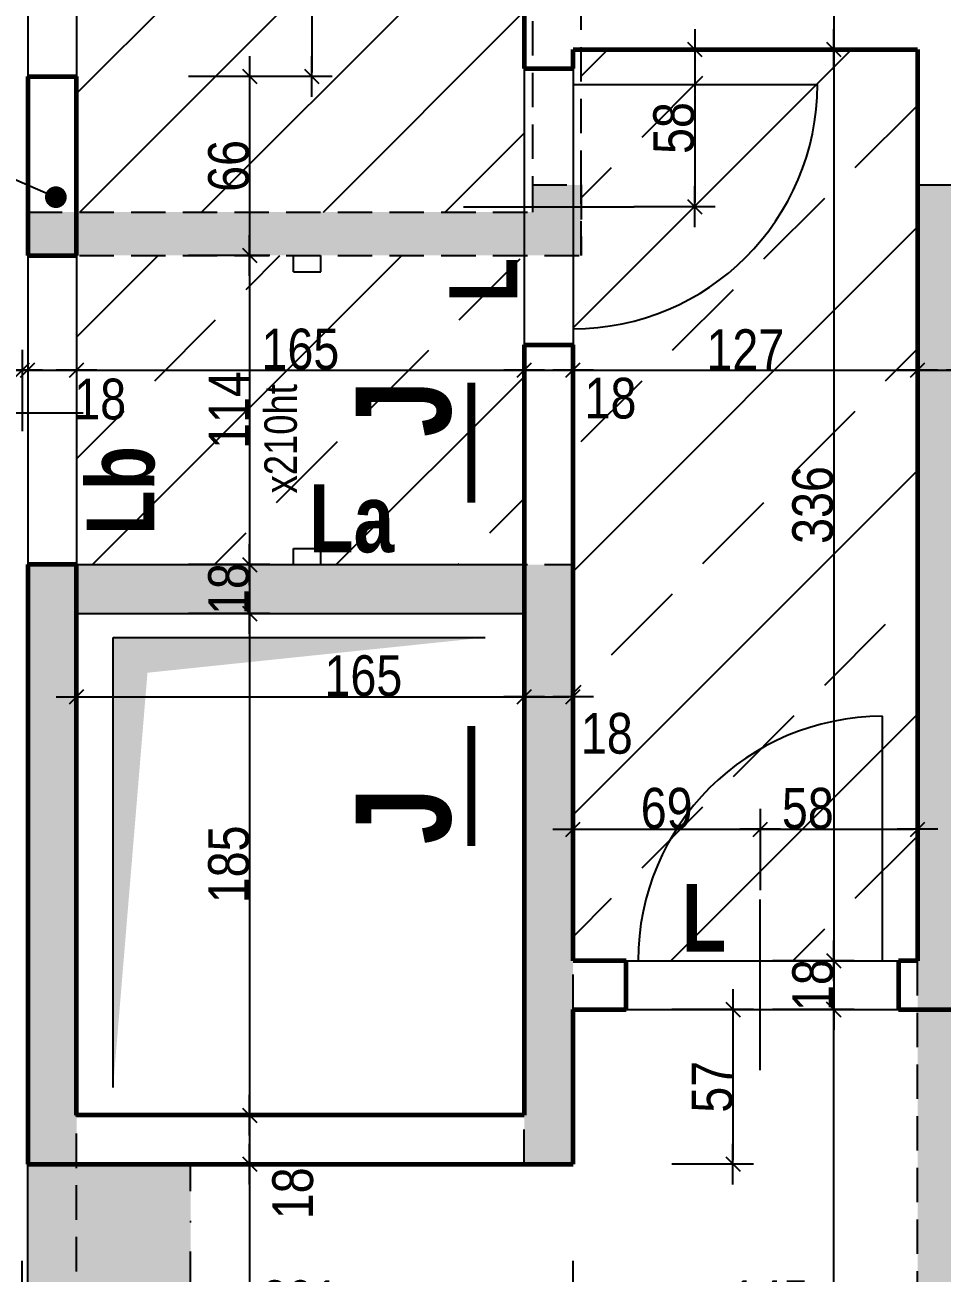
# Model space of a CAD drawing. Header units: centimetres. Extents: x 38820 to 82487, y -36363 to -12804.
# Drawn here: x 49691.6 to 50029.6, y -23823.5 to -23363.4 of the extents above; entities that cross this region are included whole.
import ezdxf
from ezdxf.enums import TextEntityAlignment as Align

# ---------------------------------------------------------------- set-up
doc = ezdxf.new("R2010")
doc.units = ezdxf.units.CM
doc.header["$LTSCALE"] = 0.5
doc.linetypes.add('CACHEX2', pattern=[19.05, 12.7, -6.35])
doc.linetypes.add('TIRETPT2', pattern=[12.7, 6.35, -3.175, 0, -3.175])
doc.layers.get('DEFPOINTS').update_dxf_attribs({"linetype": 'CONTINUOUS'})
for name, color, linetype in [('01_cote_gen', 4, 'CONTINUOUS'), ('01_linteaux', 2, 'CONTINUOUS'), ('01_murs_sup', 2, 'CACHEX2'), ('01_poch_BN', 9, 'CONTINUOUS'), ('01_texte', 230, 'CONTINUOUS'), ('AA_COTES', 2, 'CONTINUOUS')]:
    doc.layers.add(name, color=color, linetype=linetype)
doc.layers.add('01_murs_coup', color=5, linetype='CONTINUOUS', lineweight=60)
doc.styles.add('impact', font='impact.ttf')
doc.styles.add('MATTE_TXT', font='arial.ttf')
doc.styles.add('STYLE2', font='ARIALN.TTF')
doc.dimstyles.new('JB50', dxfattribs={"dimscale": 0.1, "dimtxt": 150, "dimasz": 15, "dimexe": 0.1, "dimexo": 0.1, "dimgap": 0.09, "dimtad": 1, "dimdec": 1, "dimdsep": 46, "dimtxsty": 'STYLE2', "dimblk1": 'BOND_G', "dimblk2": 'BOND_D', "dimsah": 1, "dimcen": 1.5, "dimdle": 0.01, "dimse1": 1, "dimse2": 1, "dimclrd": 4, "dimclre": 2, "dimclrt": 6, "dimazin": 2, "dimtfac": 2.333333, "dimtdec": 1, "dimtix": 1, "dimtmove": 2, "dimatfit": 3, "dimldrblk": 'BOND_G', "dimfxl": 1, "dimtolj": 1, "dimtzin": 0, "dimarcsym": 0})
pattern_1 = [(135, (-19116.01, 5490.093), (-11.22532015, 9e-16), [7.9375, -7.9375])]

# ---------------------------------------------------------------- blocks, each defined once
blk = doc.blocks.new('BOND_G')
at = {"layer": 'AA_COTES', "color": 0}
for p, q in [((0, -5), (0, 15)), ((5, 0), (-5, 0)), ((1.77, 1.77), (-1.77, -1.77))]:
    blk.add_line(p, q, dxfattribs=at)
blk = doc.blocks.new('BOND_D')
at = {"layer": 'AA_COTES', "color": 0}
for p, q in [((0, 5), (0, -15)), ((5, 0), (-5, 0)), ((-1.77, -1.77), (1.77, 1.77))]:
    blk.add_line(p, q, dxfattribs=at)
blk = doc.blocks.new('*D664')
at = {"layer": '01_cote_gen', "color": 4, "lineweight": -2, "transparency": 16777216}
blk.add_line((49774.41, -23449.86), (49774.41, -23560.87), dxfattribs=at)
at = {"layer": 'DEFPOINTS', "color": 0}
for p in [(49751.91, -23448.36), (49751.91, -23562.37), (49774.41, -23562.37)]:
    blk.add_point(p, dxfattribs=at)
at = {"layer": '01_cote_gen', "color": 4, "lineweight": -2, "transparency": 16777216, "xscale": 1.5, "yscale": 1.5, "zscale": 1.5}
for name, p, rotation in [('BOND_G', (49774.41, -23448.36), 90), ('BOND_D', (49774.41, -23562.37), 270)]:
    blk.add_blockref(name, p, dxfattribs=dict(at, rotation=rotation))
at = {"layer": '01_cote_gen', "color": 6, "transparency": 16777216, "insert": (49766.87, -23505.37), "char_height": 15, "attachment_point": 5, "rotation": 90, "style": 'STYLE2'}
blk.add_mtext('\\A1;114', dxfattribs=at)
blk = doc.blocks.new('*D665')
at = {"layer": '01_cote_gen', "color": 4, "lineweight": -2, "transparency": 16777216}
blk.add_line((49774.41, -23563.87), (49774.41, -23578.87), dxfattribs=at)
at = {"layer": 'DEFPOINTS', "color": 0}
for p in [(49751.91, -23562.37), (49751.91, -23580.37), (49774.41, -23580.37)]:
    blk.add_point(p, dxfattribs=at)
at = {"layer": '01_cote_gen', "color": 4, "lineweight": -2, "transparency": 16777216, "xscale": 1.5, "yscale": 1.5, "zscale": 1.5}
for name, p, rotation in [('BOND_G', (49774.41, -23562.37), 90), ('BOND_D', (49774.41, -23580.37), 270)]:
    blk.add_blockref(name, p, dxfattribs=dict(at, rotation=rotation))
at = {"layer": '01_cote_gen', "color": 6, "transparency": 16777216, "insert": (49766.74, -23571.37), "char_height": 15, "attachment_point": 5, "rotation": 90, "style": 'STYLE2'}
blk.add_mtext('\\A1;18', dxfattribs=at)
blk = doc.blocks.new('*D666')
at = {"layer": '01_cote_gen', "color": 4, "lineweight": -2, "transparency": 16777216}
blk.add_line((49774.41, -23581.87), (49774.41, -23763.87), dxfattribs=at)
at = {"layer": 'DEFPOINTS', "color": 0}
for p in [(49751.91, -23580.37), (49766.22, -23765.37), (49774.41, -23765.37)]:
    blk.add_point(p, dxfattribs=at)
at = {"layer": '01_cote_gen', "color": 4, "lineweight": -2, "transparency": 16777216, "xscale": 1.5, "yscale": 1.5, "zscale": 1.5}
for name, p, rotation in [('BOND_G', (49774.41, -23580.37), 90), ('BOND_D', (49774.41, -23765.37), 270)]:
    blk.add_blockref(name, p, dxfattribs=dict(at, rotation=rotation))
at = {"layer": '01_cote_gen', "color": 6, "transparency": 16777216, "insert": (49766.74, -23672.87), "char_height": 15, "attachment_point": 5, "rotation": 90, "style": 'STYLE2'}
blk.add_mtext('\\A1;185', dxfattribs=at)
blk = doc.blocks.new('*D667')
at = {"layer": '01_cote_gen', "color": 4, "lineweight": -2, "transparency": 16777216}
blk.add_line((49774.41, -23766.87), (49774.41, -23781.87), dxfattribs=at)
at = {"layer": 'DEFPOINTS', "color": 0}
for p in [(49751.91, -23765.37), (49751.91, -23783.37), (49774.41, -23783.37)]:
    blk.add_point(p, dxfattribs=at)
at = {"layer": '01_cote_gen', "color": 4, "lineweight": -2, "transparency": 16777216, "xscale": 1.5, "yscale": 1.5, "zscale": 1.5}
for name, p, rotation in [('BOND_G', (49774.41, -23765.37), 90), ('BOND_D', (49774.41, -23783.37), 270)]:
    blk.add_blockref(name, p, dxfattribs=dict(at, rotation=rotation))
at = {"layer": '01_cote_gen', "color": 6, "transparency": 16777216, "insert": (49790.38, -23794.15), "char_height": 15, "attachment_point": 5, "rotation": 90, "style": 'STYLE2'}
blk.add_mtext('\\A1;18', dxfattribs=at)
blk = doc.blocks.new('*D668')
at = {"layer": '01_cote_gen', "color": 4, "lineweight": -2, "transparency": 16777216}
blk.add_line((49964.13, -23659.93), (50019.12, -23659.93), dxfattribs=at)
at = {"layer": 'DEFPOINTS', "color": 0}
for p in [(50020.62, -23659.93), (50020.62, -23673.72), (49962.63, -23682.43)]:
    blk.add_point(p, dxfattribs=at)
at = {"layer": '01_cote_gen', "color": 4, "lineweight": -2, "transparency": 16777216, "xscale": 1.5, "yscale": 1.5, "zscale": 1.5, "rotation": 180}
blk.add_blockref('BOND_G', (49962.63, -23659.93), dxfattribs=at)
at = {"layer": '01_cote_gen', "color": 4, "lineweight": -2, "transparency": 16777216, "xscale": 1.5, "yscale": 1.5, "zscale": 1.5}
blk.add_blockref('BOND_D', (50020.62, -23659.93), dxfattribs=at)
at = {"layer": '01_cote_gen', "color": 6, "transparency": 16777216, "insert": (49980.16, -23652.27), "char_height": 15, "attachment_point": 5, "style": 'STYLE2'}
blk.add_mtext('\\A1;58', dxfattribs=at)
blk = doc.blocks.new('*D669')
at = {"layer": '01_cote_gen', "color": 4, "lineweight": -2, "transparency": 16777216}
blk.add_line((49938.47, -23373.89), (49938.47, -23428.88), dxfattribs=at)
at = {"layer": 'DEFPOINTS', "color": 0}
for p in [(49919.04, -23372.39), (49916.11, -23430.38), (49938.47, -23430.38)]:
    blk.add_point(p, dxfattribs=at)
at = {"layer": '01_cote_gen', "color": 4, "lineweight": -2, "transparency": 16777216, "xscale": 1.5, "yscale": 1.5, "zscale": 1.5}
for name, p, rotation in [('BOND_G', (49938.47, -23372.39), 90), ('BOND_D', (49938.47, -23430.38), 270)]:
    blk.add_blockref(name, p, dxfattribs=dict(at, rotation=rotation))
at = {"layer": '01_cote_gen', "color": 6, "transparency": 16777216, "insert": (49930.81, -23401.39), "char_height": 15, "attachment_point": 5, "rotation": 90, "style": 'STYLE2'}
blk.add_mtext('\\A1;58', dxfattribs=at)
blk = doc.blocks.new('*D670')
at = {"layer": '01_cote_gen', "color": 4, "lineweight": -2, "transparency": 16777216}
blk.add_line((49989.7, -23355.89), (49989.7, -23370.89), dxfattribs=at)
at = {"layer": 'DEFPOINTS', "color": 0}
for p in [(50006.75, -23354.39), (49989.7, -23372.39), (50006.75, -23372.39)]:
    blk.add_point(p, dxfattribs=at)
at = {"layer": '01_cote_gen', "color": 4, "lineweight": -2, "transparency": 16777216, "xscale": 1.5, "yscale": 1.5, "zscale": 1.5}
for name, p, rotation in [('BOND_G', (49989.7, -23354.39), 90), ('BOND_D', (49989.7, -23372.39), 270)]:
    blk.add_blockref(name, p, dxfattribs=dict(at, rotation=rotation))
at = {"layer": '01_cote_gen', "color": 6, "transparency": 16777216, "insert": (50000.47, -23342.06), "char_height": 15, "attachment_point": 5, "rotation": 90, "style": 'STYLE2'}
blk.add_mtext('\\A1;18', dxfattribs=at)
blk = doc.blocks.new('*D671')
at = {"layer": '01_cote_gen', "color": 4, "lineweight": -2, "transparency": 16777216}
blk.add_line((49989.7, -23373.89), (49989.7, -23706.88), dxfattribs=at)
at = {"layer": 'DEFPOINTS', "color": 0}
for p in [(49967.2, -23372.39), (49967.2, -23708.38), (49989.7, -23708.38)]:
    blk.add_point(p, dxfattribs=at)
at = {"layer": '01_cote_gen', "color": 4, "lineweight": -2, "transparency": 16777216, "xscale": 1.5, "yscale": 1.5, "zscale": 1.5}
for name, p, rotation in [('BOND_G', (49989.7, -23372.39), 90), ('BOND_D', (49989.7, -23708.38), 270)]:
    blk.add_blockref(name, p, dxfattribs=dict(at, rotation=rotation))
at = {"layer": '01_cote_gen', "color": 6, "transparency": 16777216, "insert": (49982.04, -23540.38), "char_height": 15, "attachment_point": 5, "rotation": 90, "style": 'STYLE2'}
blk.add_mtext('\\A1;336', dxfattribs=at)
blk = doc.blocks.new('*D672')
at = {"layer": '01_cote_gen', "color": 4, "lineweight": -2, "transparency": 16777216}
blk.add_line((49989.7, -23709.88), (49989.7, -23724.88), dxfattribs=at)
at = {"layer": 'DEFPOINTS', "color": 0}
for p in [(49967.2, -23708.38), (49967.2, -23726.38), (49989.7, -23726.38)]:
    blk.add_point(p, dxfattribs=at)
at = {"layer": '01_cote_gen', "color": 4, "lineweight": -2, "transparency": 16777216, "xscale": 1.5, "yscale": 1.5, "zscale": 1.5}
for name, p, rotation in [('BOND_G', (49989.7, -23708.38), 90), ('BOND_D', (49989.7, -23726.38), 270)]:
    blk.add_blockref(name, p, dxfattribs=dict(at, rotation=rotation))
at = {"layer": '01_cote_gen', "color": 6, "transparency": 16777216, "insert": (49982.04, -23717.38), "char_height": 15, "attachment_point": 5, "rotation": 90, "style": 'STYLE2'}
blk.add_mtext('\\A1;18', dxfattribs=at)
blk = doc.blocks.new('*D680')
at = {"layer": '01_cote_gen', "color": 4, "lineweight": -2, "ltscale": 2, "transparency": 16777216}
blk.add_line((49674.13, -23490.64), (49689.13, -23490.64), dxfattribs=at)
at = {"layer": 'DEFPOINTS', "color": 0, "ltscale": 2}
for p in [(49672.63, -23483.14), (49690.63, -23483.14), (49690.63, -23490.64)]:
    blk.add_point(p, dxfattribs=at)
at = {"layer": '01_cote_gen', "color": 4, "lineweight": -2, "ltscale": 2, "transparency": 16777216, "xscale": 1.5, "yscale": 1.5, "zscale": 1.5, "rotation": 180}
blk.add_blockref('BOND_G', (49672.63, -23490.64), dxfattribs=at)
at = {"layer": '01_cote_gen', "color": 4, "lineweight": -2, "ltscale": 2, "transparency": 16777216, "xscale": 1.5, "yscale": 1.5, "zscale": 1.5}
blk.add_blockref('BOND_D', (49690.63, -23490.64), dxfattribs=at)
at = {"layer": '01_cote_gen', "color": 6, "ltscale": 2, "transparency": 16777216, "insert": (49657.71, -23499.22), "char_height": 15, "attachment_point": 5, "style": 'STYLE2'}
blk.add_mtext('\\A1;18', dxfattribs=at)
blk = doc.blocks.new('*D681')
at = {"layer": '01_cote_gen', "color": 4, "lineweight": -2, "ltscale": 2, "transparency": 16777216}
blk.add_line((49694.13, -23490.64), (49709.13, -23490.64), dxfattribs=at)
at = {"layer": 'DEFPOINTS', "color": 0, "ltscale": 2}
for p in [(49692.63, -23475.76), (49710.63, -23475.76), (49710.63, -23490.64)]:
    blk.add_point(p, dxfattribs=at)
at = {"layer": '01_cote_gen', "color": 4, "lineweight": -2, "ltscale": 2, "transparency": 16777216, "xscale": 1.5, "yscale": 1.5, "zscale": 1.5, "rotation": 180}
blk.add_blockref('BOND_G', (49692.63, -23490.64), dxfattribs=at)
at = {"layer": '01_cote_gen', "color": 4, "lineweight": -2, "ltscale": 2, "transparency": 16777216, "xscale": 1.5, "yscale": 1.5, "zscale": 1.5}
blk.add_blockref('BOND_D', (49710.63, -23490.64), dxfattribs=at)
at = {"layer": '01_cote_gen', "color": 6, "ltscale": 2, "transparency": 16777216, "insert": (49719.33, -23501.4), "char_height": 15, "attachment_point": 5, "style": 'STYLE2'}
blk.add_mtext('\\A1;18', dxfattribs=at)
blk = doc.blocks.new('*D682')
at = {"layer": '01_cote_gen', "color": 4, "lineweight": -2, "ltscale": 2, "transparency": 16777216}
blk.add_line((49712.13, -23490.64), (49874.13, -23490.64), dxfattribs=at)
at = {"layer": 'DEFPOINTS', "color": 0, "ltscale": 2}
for p in [(49710.63, -23471.46), (49875.63, -23471.46), (49875.63, -23490.64)]:
    blk.add_point(p, dxfattribs=at)
at = {"layer": '01_cote_gen', "color": 4, "lineweight": -2, "ltscale": 2, "transparency": 16777216, "xscale": 1.5, "yscale": 1.5, "zscale": 1.5, "rotation": 180}
blk.add_blockref('BOND_G', (49710.63, -23490.64), dxfattribs=at)
at = {"layer": '01_cote_gen', "color": 4, "lineweight": -2, "ltscale": 2, "transparency": 16777216, "xscale": 1.5, "yscale": 1.5, "zscale": 1.5}
blk.add_blockref('BOND_D', (49875.63, -23490.64), dxfattribs=at)
at = {"layer": '01_cote_gen', "color": 6, "ltscale": 2, "transparency": 16777216, "insert": (49793.13, -23482.97), "char_height": 15, "attachment_point": 5, "style": 'STYLE2'}
blk.add_mtext('\\A1;165', dxfattribs=at)
blk = doc.blocks.new('*D683')
at = {"layer": '01_cote_gen', "color": 4, "lineweight": -2, "ltscale": 2, "transparency": 16777216}
blk.add_line((49877.13, -23490.64), (49892.13, -23490.64), dxfattribs=at)
at = {"layer": 'DEFPOINTS', "color": 0, "ltscale": 2}
for p in [(49893.63, -23490.64), (49875.63, -23504.44), (49893.63, -23504.44)]:
    blk.add_point(p, dxfattribs=at)
at = {"layer": '01_cote_gen', "color": 4, "lineweight": -2, "ltscale": 2, "transparency": 16777216, "xscale": 1.5, "yscale": 1.5, "zscale": 1.5, "rotation": 180}
blk.add_blockref('BOND_G', (49875.63, -23490.64), dxfattribs=at)
at = {"layer": '01_cote_gen', "color": 4, "lineweight": -2, "ltscale": 2, "transparency": 16777216, "xscale": 1.5, "yscale": 1.5, "zscale": 1.5}
blk.add_blockref('BOND_D', (49893.63, -23490.64), dxfattribs=at)
at = {"layer": '01_cote_gen', "color": 6, "ltscale": 2, "transparency": 16777216, "insert": (49907.42, -23501.08), "char_height": 15, "attachment_point": 5, "style": 'STYLE2'}
blk.add_mtext('\\A1;18', dxfattribs=at)
blk = doc.blocks.new('*D684')
at = {"layer": '01_cote_gen', "color": 4, "lineweight": -2, "ltscale": 2, "transparency": 16777216}
blk.add_line((49895.13, -23490.64), (50019.12, -23490.64), dxfattribs=at)
at = {"layer": 'DEFPOINTS', "color": 0, "ltscale": 2}
for p in [(50020.62, -23490.64), (49893.63, -23505.88), (50020.62, -23505.88)]:
    blk.add_point(p, dxfattribs=at)
at = {"layer": '01_cote_gen', "color": 4, "lineweight": -2, "ltscale": 2, "transparency": 16777216, "xscale": 1.5, "yscale": 1.5, "zscale": 1.5, "rotation": 180}
blk.add_blockref('BOND_G', (49893.63, -23490.64), dxfattribs=at)
at = {"layer": '01_cote_gen', "color": 4, "lineweight": -2, "ltscale": 2, "transparency": 16777216, "xscale": 1.5, "yscale": 1.5, "zscale": 1.5}
blk.add_blockref('BOND_D', (50020.62, -23490.64), dxfattribs=at)
at = {"layer": '01_cote_gen', "color": 6, "ltscale": 2, "transparency": 16777216, "insert": (49957.13, -23483.1), "char_height": 15, "attachment_point": 5, "style": 'STYLE2'}
blk.add_mtext('\\A1;127', dxfattribs=at)
blk = doc.blocks.new('*D685')
at = {"layer": '01_cote_gen', "color": 4, "lineweight": -2, "ltscale": 2, "transparency": 16777216}
blk.add_line((50022.12, -23490.64), (50037.1, -23490.64), dxfattribs=at)
at = {"layer": 'DEFPOINTS', "color": 0, "ltscale": 2}
for p in [(50038.6, -23490.64), (50020.62, -23503.49), (50038.6, -23503.49)]:
    blk.add_point(p, dxfattribs=at)
at = {"layer": '01_cote_gen', "color": 4, "lineweight": -2, "ltscale": 2, "transparency": 16777216, "xscale": 1.5, "yscale": 1.5, "zscale": 1.5, "rotation": 180}
blk.add_blockref('BOND_G', (50020.62, -23490.64), dxfattribs=at)
at = {"layer": '01_cote_gen', "color": 4, "lineweight": -2, "ltscale": 2, "transparency": 16777216, "xscale": 1.5, "yscale": 1.5, "zscale": 1.5}
blk.add_blockref('BOND_D', (50038.6, -23490.64), dxfattribs=at)
at = {"layer": '01_cote_gen', "color": 6, "ltscale": 2, "transparency": 16777216, "insert": (50049.7, -23502.09), "char_height": 15, "attachment_point": 5, "style": 'STYLE2'}
blk.add_mtext('\\A1;18', dxfattribs=at)
blk = doc.blocks.new('*D720')
at = {"layer": '01_cote_gen', "color": 4, "lineweight": -2, "transparency": 16777216}
blk.add_line((49712.13, -23611.07), (49874.13, -23611.07), dxfattribs=at)
at = {"layer": 'DEFPOINTS', "color": 0}
for p in [(49875.63, -23611.07), (49710.63, -23624.82), (49875.63, -23624.82)]:
    blk.add_point(p, dxfattribs=at)
at = {"layer": '01_cote_gen', "color": 4, "lineweight": -2, "transparency": 16777216, "xscale": 1.5, "yscale": 1.5, "zscale": 1.5, "rotation": 180}
blk.add_blockref('BOND_G', (49710.63, -23611.07), dxfattribs=at)
at = {"layer": '01_cote_gen', "color": 4, "lineweight": -2, "transparency": 16777216, "xscale": 1.5, "yscale": 1.5, "zscale": 1.5}
blk.add_blockref('BOND_D', (49875.63, -23611.07), dxfattribs=at)
at = {"layer": '01_cote_gen', "color": 6, "transparency": 16777216, "insert": (49816.35, -23603.4), "char_height": 15, "attachment_point": 5, "style": 'STYLE2'}
blk.add_mtext('\\A1;165', dxfattribs=at)
blk = doc.blocks.new('*D721')
at = {"layer": '01_cote_gen', "color": 4, "lineweight": -2, "transparency": 16777216}
blk.add_line((49877.13, -23611.07), (49892.13, -23611.07), dxfattribs=at)
at = {"layer": 'DEFPOINTS', "color": 0}
for p in [(49893.63, -23611.07), (49875.63, -23633.57), (49893.63, -23633.57)]:
    blk.add_point(p, dxfattribs=at)
at = {"layer": '01_cote_gen', "color": 4, "lineweight": -2, "transparency": 16777216, "xscale": 1.5, "yscale": 1.5, "zscale": 1.5, "rotation": 180}
blk.add_blockref('BOND_G', (49875.63, -23611.07), dxfattribs=at)
at = {"layer": '01_cote_gen', "color": 4, "lineweight": -2, "transparency": 16777216, "xscale": 1.5, "yscale": 1.5, "zscale": 1.5}
blk.add_blockref('BOND_D', (49893.63, -23611.07), dxfattribs=at)
at = {"layer": '01_cote_gen', "color": 6, "transparency": 16777216, "insert": (49906.07, -23624.65), "char_height": 15, "attachment_point": 5, "style": 'STYLE2'}
blk.add_mtext('\\A1;18', dxfattribs=at)
blk = doc.blocks.new('*D724')
at = {"layer": '01_cote_gen', "color": 4, "lineweight": -2, "transparency": 16777216}
blk.add_line((49689.13, -23841.51), (49356.13, -23841.51), dxfattribs=at)
at = {"layer": 'DEFPOINTS', "color": 0}
for p in [(49354.63, -23783.37), (49690.63, -23783.37), (49354.63, -23841.51)]:
    blk.add_point(p, dxfattribs=at)
at = {"layer": '01_cote_gen', "color": 4, "lineweight": -2, "transparency": 16777216, "xscale": 1.5, "yscale": 1.5, "zscale": 1.5, "rotation": 180}
blk.add_blockref('BOND_D', (49354.63, -23841.51), dxfattribs=at)
at = {"layer": '01_cote_gen', "color": 4, "lineweight": -2, "transparency": 16777216, "xscale": 1.5, "yscale": 1.5, "zscale": 1.5}
blk.add_blockref('BOND_G', (49690.63, -23841.51), dxfattribs=at)
at = {"layer": '01_cote_gen', "color": 6, "transparency": 16777216, "insert": (49522.63, -23833.84), "char_height": 15, "attachment_point": 5, "style": 'STYLE2'}
blk.add_mtext('\\A1;336', dxfattribs=at)
blk = doc.blocks.new('*D725')
at = {"layer": '01_cote_gen', "color": 4, "lineweight": -2, "transparency": 16777216}
blk.add_line((49892.13, -23841.51), (49694.15, -23841.51), dxfattribs=at)
at = {"layer": 'DEFPOINTS', "color": 0}
for p in [(49692.65, -23783.37), (49893.63, -23783.37), (49692.65, -23841.51)]:
    blk.add_point(p, dxfattribs=at)
at = {"layer": '01_cote_gen', "color": 4, "lineweight": -2, "transparency": 16777216, "xscale": 1.5, "yscale": 1.5, "zscale": 1.5, "rotation": 180}
blk.add_blockref('BOND_D', (49692.65, -23841.51), dxfattribs=at)
at = {"layer": '01_cote_gen', "color": 4, "lineweight": -2, "transparency": 16777216, "xscale": 1.5, "yscale": 1.5, "zscale": 1.5}
blk.add_blockref('BOND_G', (49893.63, -23841.51), dxfattribs=at)
at = {"layer": '01_cote_gen', "color": 6, "transparency": 16777216, "insert": (49793.14, -23833.84), "char_height": 15, "attachment_point": 5, "style": 'STYLE2'}
blk.add_mtext('\\A1;201', dxfattribs=at)
blk = doc.blocks.new('*D726')
at = {"layer": '01_cote_gen', "color": 4, "lineweight": -2, "transparency": 16777216}
blk.add_line((50037.13, -23841.51), (49895.13, -23841.51), dxfattribs=at)
at = {"layer": 'DEFPOINTS', "color": 0}
for p in [(50038.63, -23726.4), (49893.63, -23783.37), (49893.63, -23841.51)]:
    blk.add_point(p, dxfattribs=at)
at = {"layer": '01_cote_gen', "color": 4, "lineweight": -2, "transparency": 16777216, "xscale": 1.5, "yscale": 1.5, "zscale": 1.5, "rotation": 180}
blk.add_blockref('BOND_D', (49893.63, -23841.51), dxfattribs=at)
at = {"layer": '01_cote_gen', "color": 4, "lineweight": -2, "transparency": 16777216, "xscale": 1.5, "yscale": 1.5, "zscale": 1.5}
blk.add_blockref('BOND_G', (50038.63, -23841.51), dxfattribs=at)
at = {"layer": '01_cote_gen', "color": 6, "transparency": 16777216, "insert": (49966.13, -23833.84), "char_height": 15, "attachment_point": 5, "style": 'STYLE2'}
blk.add_mtext('\\A1;145', dxfattribs=at)
blk = doc.blocks.new('*D839')
at = {"layer": '01_cote_gen', "color": 4, "lineweight": -2, "transparency": 16777216}
blk.add_line((49774.41, -23784.87), (49774.41, -24281.87), dxfattribs=at)
at = {"layer": 'DEFPOINTS', "color": 0}
for p in [(49751.91, -23783.37), (49710.64, -24283.37), (49774.41, -24283.37)]:
    blk.add_point(p, dxfattribs=at)
at = {"layer": '01_cote_gen', "color": 4, "lineweight": -2, "transparency": 16777216, "xscale": 1.5, "yscale": 1.5, "zscale": 1.5}
for name, p, rotation in [('BOND_G', (49774.41, -23783.37), 90), ('BOND_D', (49774.41, -24283.37), 270)]:
    blk.add_blockref(name, p, dxfattribs=dict(at, rotation=rotation))
at = {"layer": '01_cote_gen', "color": 6, "transparency": 16777216, "insert": (49766.74, -24033.37), "char_height": 15, "attachment_point": 5, "rotation": 90, "style": 'STYLE2'}
blk.add_mtext('\\A1;500', dxfattribs=at)
blk = doc.blocks.new('*D847')
at = {"layer": '01_cote_gen', "color": 4, "lineweight": -2, "transparency": 16777216}
blk.add_line((49989.7, -24281.87), (49989.7, -23727.88), dxfattribs=at)
at = {"layer": 'DEFPOINTS', "color": 0}
for p in [(49989.7, -23726.38), (49997.2, -23726.38), (50050.63, -24283.37)]:
    blk.add_point(p, dxfattribs=at)
at = {"layer": '01_cote_gen', "color": 4, "lineweight": -2, "transparency": 16777216, "xscale": 1.5, "yscale": 1.5, "zscale": 1.5}
for name, p, rotation in [('BOND_D', (49989.7, -23726.38), 90), ('BOND_G', (49989.7, -24283.37), 270)]:
    blk.add_blockref(name, p, dxfattribs=dict(at, rotation=rotation))
at = {"layer": '01_cote_gen', "color": 6, "transparency": 16777216, "insert": (49982.07, -24004.87), "char_height": 15, "attachment_point": 5, "rotation": 90, "style": 'STYLE2'}
blk.add_mtext('\\A1;557', dxfattribs=at)
blk = doc.blocks.new('*D848')
at = {"layer": '01_cote_gen', "color": 4, "lineweight": -2, "transparency": 16777216}
blk.add_line((49952.58, -23727.88), (49952.58, -23781.87), dxfattribs=at)
at = {"layer": 'DEFPOINTS', "color": 0}
for p in [(49926.52, -23726.38), (49893.63, -23783.37), (49952.58, -23783.37)]:
    blk.add_point(p, dxfattribs=at)
at = {"layer": '01_cote_gen', "color": 4, "lineweight": -2, "transparency": 16777216, "xscale": 1.5, "yscale": 1.5, "zscale": 1.5}
for name, p, rotation in [('BOND_G', (49952.58, -23726.38), 90), ('BOND_D', (49952.58, -23783.37), 270)]:
    blk.add_blockref(name, p, dxfattribs=dict(at, rotation=rotation))
at = {"layer": '01_cote_gen', "color": 6, "transparency": 16777216, "insert": (49944.94, -23754.87), "char_height": 15, "attachment_point": 5, "rotation": 90, "style": 'STYLE2'}
blk.add_mtext('\\A1;57', dxfattribs=at)
blk = doc.blocks.new('*D921')
at = {"layer": '01_cote_gen', "color": 4, "lineweight": -2, "transparency": 16777216}
blk.add_line((49895.13, -23659.93), (49961.13, -23659.93), dxfattribs=at)
at = {"layer": 'DEFPOINTS', "color": 0}
for p in [(49962.63, -23659.93), (49893.63, -23665.51), (49962.63, -23667.43)]:
    blk.add_point(p, dxfattribs=at)
at = {"layer": '01_cote_gen', "color": 4, "lineweight": -2, "transparency": 16777216, "xscale": 1.5, "yscale": 1.5, "zscale": 1.5, "rotation": 180}
blk.add_blockref('BOND_G', (49893.63, -23659.93), dxfattribs=at)
at = {"layer": '01_cote_gen', "color": 4, "lineweight": -2, "transparency": 16777216, "xscale": 1.5, "yscale": 1.5, "zscale": 1.5}
blk.add_blockref('BOND_D', (49962.63, -23659.93), dxfattribs=at)
at = {"layer": '01_cote_gen', "color": 6, "transparency": 16777216, "insert": (49928.13, -23652.27), "char_height": 15, "attachment_point": 5, "style": 'STYLE2'}
blk.add_mtext('\\A1;69', dxfattribs=at)
blk = doc.blocks.new('*D1300')
at = {"layer": '01_cote_gen', "color": 4, "lineweight": -2, "transparency": 16777216}
blk.add_line((49797.32, -23281.86), (49797.32, -23380.86), dxfattribs=at)
at = {"layer": 'DEFPOINTS', "color": 0}
for p in [(49701.63, -23280.36), (49701.63, -23382.36), (49797.32, -23382.36)]:
    blk.add_point(p, dxfattribs=at)
at = {"layer": '01_cote_gen', "color": 4, "lineweight": -2, "transparency": 16777216, "xscale": 1.5, "yscale": 1.5, "zscale": 1.5}
for name, p, rotation in [('BOND_G', (49797.32, -23280.36), 90), ('BOND_D', (49797.32, -23382.36), 270)]:
    blk.add_blockref(name, p, dxfattribs=dict(at, rotation=rotation))
at = {"layer": '01_cote_gen', "color": 6, "transparency": 16777216, "insert": (49789.65, -23331.36), "char_height": 15, "attachment_point": 5, "rotation": 90, "style": 'STYLE2'}
blk.add_mtext('\\A1;102', dxfattribs=at)
blk = doc.blocks.new('*D1301')
at = {"layer": '01_cote_gen', "color": 4, "lineweight": -2, "transparency": 16777216}
blk.add_line((49774.41, -23383.86), (49774.41, -23446.86), dxfattribs=at)
at = {"layer": 'DEFPOINTS', "color": 0}
for p in [(49710.63, -23382.36), (49710.63, -23448.36), (49774.41, -23448.36)]:
    blk.add_point(p, dxfattribs=at)
at = {"layer": '01_cote_gen', "color": 4, "lineweight": -2, "transparency": 16777216, "xscale": 1.5, "yscale": 1.5, "zscale": 1.5}
for name, p, rotation in [('BOND_G', (49774.41, -23382.36), 90), ('BOND_D', (49774.41, -23448.36), 270)]:
    blk.add_blockref(name, p, dxfattribs=dict(at, rotation=rotation))
at = {"layer": '01_cote_gen', "color": 6, "transparency": 16777216, "insert": (49766.74, -23415.36), "char_height": 15, "attachment_point": 5, "rotation": 90, "style": 'STYLE2'}
blk.add_mtext('\\A1;66', dxfattribs=at)

msp = doc.modelspace()

# ---------------------------------------------------------------- hatches: boundary and pattern name
at = {"layer": '01_murs_sup'}
h = msp.add_hatch(dxfattribs=at)
h.set_pattern_fill('DASH', color=256, scale=2.5, angle=135)
h.set_pattern_definition(pattern_1)
h.paths.add_polyline_path([(49896.631, -23422.387), (49878.631, -23422.387), (49878.631, -23432.383), (49692.631, -23432.383), (49692.631, -23448.383), (49896.631, -23448.383)])
h.paths.add_polyline_path([(49893.631, -23562.371), (49692.631, -23562.371), (49692.631, -23994.371), (49710.631, -23994.371), (49710.631, -23580.371), (49875.631, -23580.371), (49875.631, -23783.371), (49893.631, -23783.371)])
h.paths.add_polyline_path([(49710.631, -24106.371), (49692.631, -24106.371), (49692.631, -24159.371), (49710.631, -24159.371)])
h.paths.add_polyline_path([(49710.631, -24283.431), (49692.631, -24283.431), (49692.631, -25012.391), (49710.631, -25012.391)])
h = msp.add_hatch(dxfattribs=at)
h.set_pattern_fill('DASH', color=256, scale=2.5, angle=135)
h.set_pattern_definition(pattern_1)
h.paths.add_polyline_path([(50038.63, -23448.383), (50455.63, -23448.383), (50455.63, -23432.383), (50038.63, -23432.383), (50038.63, -23422.387), (50020.63, -23422.387), (50020.63, -24159.371), (50341.63, -24159.371), (50341.63, -24141.371), (50038.63, -24141.371)])
h.paths.add_polyline_path([(50779.63, -23448.383), (50844.63, -23448.383), (50844.63, -23432.383), (50635.63, -23432.383), (50635.63, -23448.383), (50761.63, -23448.383), (50761.63, -24081.371), (50575.63, -24081.371), (50575.63, -24141.371), (50443.63, -24141.371), (50443.63, -24159.371), (50593.63, -24159.371), (50593.63, -24099.371), (50761.63, -24099.371), (50761.63, -24159.371), (51020.63, -24159.371), (51020.63, -24141.371), (50779.63, -24141.371)])
at = {"layer": '01_poch_BN'}
h = msp.add_hatch(dxfattribs=at)
h.set_pattern_fill('ANSI31', color=256, scale=10)
h.paths.add_polyline_path([(49105.63, -22818.341), (49125.63, -22818.34), (49125.63, -22814.307), (49672.626, -22814.387), (49690.613, -22814.387), (49690.612, -22796.39), (48265.63, -22796.18), (48265.63, -23398.352), (48285.63, -23398.352), (48285.63, -23117.356), (48953.63, -23117.356), (48953.63, -23432.356), (49105.63, -23432.356)])
h.paths.add_polyline_path([(49878.631, -23043.387), (49878.631, -22985.387), (49878.631, -22895.387), (49878.631, -22814.387), (49710.809, -22814.387), (49710.809, -22894.387), (49710.626, -23280.359), (49710.626, -23382.359), (49710.626, -23432.383), (49875.631, -23432.383), (49875.631, -23379.384), (49875.631, -23354.387), (49878.631, -23354.387), (49878.631, -23133.387)])
h.paths.add_polyline_path([(52569.593, -22796.39), (52419.597, -22796.39), (52419.597, -23152.394), (52569.593, -23152.394)])
h.paths.add_polyline_path([(50169.799, -22835.779), (50169.799, -22809.166), (50138.571, -22809.166), (50138.571, -22835.779)])
h.paths.add_polyline_path([(50169.799, -22867.654), (50169.799, -22841.041), (50138.571, -22841.041), (50138.571, -22867.654)], flags=16)
h.paths.add_polyline_path([(50050.405, -22939.747), (50077.018, -22939.747), (50077.018, -22908.519), (50050.405, -22908.519)], flags=16)
h.paths.add_polyline_path([(50115.169, -22930.844), (50115.169, -22894.675), (50083.941, -22894.675), (50083.941, -22930.844)], flags=16)
edge = h.paths.add_edge_path(flags=16)
edge.add_arc((49336.408, -23148.361), 30.98, 0, 360)
edge = h.paths.add_edge_path()
edge.add_arc((49672.626, -23376.358), 89.997, 90.00006, 179.99947, ccw=False)
edge.add_line((49672.626, -23286.361), (49672.626, -23280.36))
edge.add_line((49672.626, -23280.36), (49672.626, -23036.408))
edge.add_line((49672.626, -23036.408), (49672.589, -23036.408))
edge.add_line((49672.589, -23036.408), (49672.589, -22976.411))
edge.add_line((49672.589, -22976.411), (49672.626, -22814.387))
edge.add_line((49672.626, -22814.387), (49125.63, -22814.307))
edge.add_line((49125.63, -22814.307), (49125.63, -23432.356))
edge.add_line((49125.63, -23432.356), (49354.627, -23432.36))
edge.add_line((49354.627, -23432.36), (49672.626, -23432.36))
edge.add_line((49672.626, -23432.36), (49672.628, -23382.36))
edge.add_line((49672.628, -23382.36), (49672.628, -23376.358))
edge.add_line((49672.628, -23376.358), (49582.629, -23376.357))
edge = h.paths.add_edge_path(flags=16)
edge.add_arc((51006.638, -23148.361), 30.98, 0, 360)
h.paths.add_polyline_path([(52399.597, -22814.39), (50098.63, -22814.39), (50098.63, -22895.387), (50038.597, -22895.387), (50038.597, -22984.587), (50038.63, -22984.587), (50038.63, -23043.387), (50038.625, -23133.387), (50038.63, -23133.387), (50038.63, -23272.387), (50038.619, -23422.387), (50038.63, -23422.387), (50038.63, -23432.383), (50382.593, -23432.383), (50382.593, -23152.394), (50772.593, -23152.394), (50772.593, -23432.383), (50844.63, -23432.383), (50961.597, -23432.394), (50981.597, -23432.394), (51034.63, -23432.394), (51034.63, -23432.383), (51172.593, -23432.383), (51172.593, -23152.394), (51729.593, -23152.394), (51729.593, -23432.383), (51892.593, -23432.383), (51892.593, -23152.394), (52399.597, -23152.394)])
h = msp.add_hatch(dxfattribs=at)
h.set_pattern_fill('ANSI33', color=256, scale=10)
h.paths.add_polyline_path([(50020.624, -23372.387), (49896.631, -23372.387), (49896.631, -23385.385), (49983.702, -23385.386, -0.4139489), (49893.631, -23475.382), (49893.631, -23481.381), (49893.631, -23708.376), (49913.219, -23708.376), (49917.629, -23708.376, -0.4140038), (50007.625, -23618.288), (50007.626, -23708.376), (50013.626, -23708.376), (50020.624, -23708.376)])
h.paths.add_polyline_path([(49983.702, -23385.386), (49896.631, -23385.385), (49896.631, -23422.387), (49896.631, -23448.383), (49893.631, -23448.383), (49893.631, -23475.382, 0.4139489)], flags=17)
h.paths.add_polyline_path([(50007.625, -23618.288, 0.4140038), (49917.629, -23708.376), (50007.626, -23708.376)])
h.paths.add_polyline_path([(50020.624, -22814.387), (50007.628, -22814.387), (50007.627, -22904.385, -0.4142104), (49917.631, -22814.388), (49917.583, -22814.388), (49896.631, -22814.387), (49896.631, -22895.387), (49896.631, -22985.387), (49896.631, -23043.387), (49896.631, -23133.387), (49896.631, -23354.387), (50020.624, -23354.387)])
h.paths.add_polyline_path([(50020.624, -22796.39), (49896.631, -22796.39), (49896.631, -22895.387), (49896.631, -22985.387), (49896.631, -23043.387), (49896.631, -23133.387), (49896.631, -23354.387), (50020.624, -23354.387)])
h = msp.add_hatch(dxfattribs=at)
h.set_pattern_fill('ANSI33', color=256, scale=10)
h.paths.add_polyline_path([(49875.631, -23481.381), (49875.631, -23448.383), (49800.631, -23448.383), (49800.631, -23454.383), (49790.631, -23454.383), (49790.631, -23448.383), (49710.626, -23448.383), (49710.631, -23562.371), (49790.631, -23562.371), (49790.631, -23556.371), (49800.631, -23556.371), (49800.631, -23562.371), (49875.631, -23562.371)])
h = msp.add_hatch(color=256, dxfattribs=at)
h.dxf.hatch_style = 1
h.paths.add_polyline_path([(49752.645, -23783.368), (49710.631, -23783.368), (49710.631, -23994.371), (49692.643, -23994.371), (49692.642, -24106.371), (49710.631, -24106.371), (49710.631, -24159.371), (49692.641, -24159.371), (49692.64, -24283.374), (49710.64, -24283.374), (49752.64, -24283.374)])
h.paths.add_polyline_path([(49710.631, -23783.368), (49692.645, -23783.368), (49692.643, -23994.371), (49710.631, -23994.371)])
h.paths.add_polyline_path([(49710.631, -24106.371), (49692.642, -24106.371), (49692.641, -24159.371), (49710.631, -24159.371)], flags=17)
h.paths.add_polyline_path([(49709.453, -24036.213), (49736.067, -24036.213), (49736.067, -24004.985), (49709.453, -24004.985)], flags=24)

# ---------------------------------------------------------------- linework, layer by layer
at = {"layer": '01_cote_gen'}
msp.add_line((49724.089, -23589.243), (49861.247, -23589.243), dxfattribs=at)
at = {"layer": '01_linteaux'}
for p, q in [((49692.626, -23280.359), (49692.628, -23382.359)), ((49710.626, -23280.359), (49710.626, -23382.359)), ((49875.631, -23379.384), (49875.631, -23481.381)), ((49893.631, -23379.384), (49893.631, -23481.381)), ((49893.615, -23385.385), (49983.702, -23385.386)), ((49853.209, -23430.383), (49916.11, -23430.383)), ((49692.626, -23448.361), (49692.63, -23562.371)), ((49710.626, -23448.361), (49710.631, -23562.371)), ((49650.22, -23506.362), (49713.031, -23506.362)), ((49710.631, -23562.371), (49875.631, -23562.371)), ((49710.631, -23580.371), (49875.631, -23580.371)), ((49724.089, -23755.141), (49724.089, -23589.243)), ((50007.626, -23708.376), (50007.625, -23618.288)), ((49962.628, -23748.782), (49962.628, -23685.881)), ((49913.219, -23708.376), (50013.626, -23708.376)), ((49913.219, -23726.376), (50013.626, -23726.376)), ((49692.64, -24283.374), (49692.645, -23783.368))]:
    msp.add_line(p, q, dxfattribs=at)
at = {"layer": '01_linteaux', "linetype": 'TIRETPT2', "ltscale": 7}
msp.add_line((49752.64, -24283.374), (49752.645, -23783.368), dxfattribs=at)
at = {"layer": '01_linteaux'}
for centre, start, end in [((49893.628, -23385.308), 269.9911, 359.95058), ((50007.703, -23708.363), 90.04942, 180.0089)]:
    msp.add_arc(centre, 90.074, start, end, dxfattribs=at)
for points in [[(49724.089, -23589.243), (49861.247, -23589.243), (49736.769, -23602.208)], [(49724.089, -23589.243), (49736.769, -23602.208), (49724.089, -23755.141)]]:
    msp.add_solid(points, dxfattribs=at)
at = {"layer": '01_murs_coup'}
for p, q in [((49875.631, -23354.387), (49875.631, -23379.384)), ((49875.631, -23354.387), (49875.631, -23379.384)), ((49893.631, -23379.384), (49893.631, -23372.387)), ((49893.631, -23372.387), (50020.624, -23372.387)), ((49893.631, -23379.384), (49893.631, -23372.387)), ((49893.631, -23372.387), (50020.624, -23372.387)), ((50020.624, -23372.387), (50020.624, -23708.376)), ((50020.624, -23372.387), (50020.624, -23708.376)), ((49875.631, -23379.384), (49893.631, -23379.384)), ((49875.631, -23379.384), (49893.631, -23379.384)), ((49692.626, -23382.359), (49710.626, -23382.359)), ((49692.626, -23382.359), (49692.626, -23448.361)), ((49692.626, -23382.359), (49692.626, -23448.361)), ((49710.626, -23448.361), (49710.626, -23382.359)), ((49710.626, -23448.361), (49710.626, -23382.359)), ((49692.626, -23448.361), (49710.626, -23448.361)), ((49692.626, -23448.361), (49710.626, -23448.361)), ((49875.631, -23481.381), (49893.631, -23481.381)), ((49875.631, -23481.381), (49875.631, -23765.37)), ((49875.631, -23481.381), (49893.631, -23481.381)), ((49875.631, -23481.381), (49875.631, -23765.37)), ((49893.631, -23708.376), (49893.631, -23481.381)), ((49893.631, -23708.376), (49893.631, -23481.381)), ((49692.63, -23562.371), (49692.631, -23783.368)), ((49710.631, -23562.371), (49692.63, -23562.371)), ((49692.63, -23562.371), (49692.631, -23783.368)), ((49710.631, -23562.371), (49692.63, -23562.371)), ((49710.631, -23765.371), (49710.631, -23562.371)), ((49710.631, -23765.371), (49710.631, -23562.371)), ((49913.219, -23708.376), (49893.631, -23708.376)), ((49913.219, -23708.376), (49893.631, -23708.376)), ((49913.219, -23726.376), (49913.219, -23708.376)), ((49913.219, -23726.376), (49913.219, -23708.376)), ((50020.624, -23708.376), (50013.626, -23708.376)), ((50013.626, -23708.376), (50013.626, -23726.376)), ((50020.624, -23708.376), (50013.626, -23708.376)), ((50013.626, -23708.376), (50013.626, -23726.376)), ((49893.631, -23783.37), (49893.631, -23726.376)), ((49893.631, -23726.376), (49913.219, -23726.376)), ((49893.631, -23783.37), (49893.631, -23726.376)), ((49893.631, -23726.376), (49913.219, -23726.376)), ((50013.626, -23726.376), (50038.597, -23726.376)), ((50013.626, -23726.376), (50038.597, -23726.376)), ((49875.631, -23765.37), (49710.631, -23765.371)), ((49875.631, -23765.37), (49710.631, -23765.371)), ((49692.631, -23783.368), (49893.631, -23783.37)), ((49692.631, -23783.368), (49893.631, -23783.37))]:
    msp.add_line(p, q, dxfattribs=at)
at = {"layer": '01_murs_sup', "ltscale": 2}
for p, q in [((49878.631, -23133.387), (49878.631, -23422.387)), ((49896.631, -23422.387), (49896.631, -23133.387)), ((49878.631, -23422.387), (49878.631, -23432.383)), ((49878.631, -23422.387), (49896.631, -23422.387)), ((49896.631, -23422.387), (49896.631, -23448.383)), ((49896.631, -23448.383), (49896.631, -23422.387)), ((50020.63, -24159.371), (50020.63, -23422.387)), ((50020.63, -23422.387), (50038.63, -23422.387)), ((49692.631, -23432.383), (49878.631, -23432.383)), ((49692.631, -23448.383), (49692.631, -23432.383)), ((49692.631, -23448.383), (49896.631, -23448.383)), ((49790.631, -23454.383), (49790.631, -23448.383)), ((49800.631, -23454.383), (49800.631, -23448.383)), ((49790.631, -23454.383), (49800.631, -23454.383)), ((49790.631, -23556.371), (49800.631, -23556.371)), ((49790.631, -23562.371), (49790.631, -23556.371)), ((49800.631, -23562.371), (49800.631, -23556.371)), ((49692.631, -23994.371), (49692.631, -23562.371)), ((49692.631, -23562.371), (49893.631, -23562.371)), ((49893.631, -23783.371), (49893.631, -23562.371)), ((49710.631, -23994.371), (49710.631, -23580.371)), ((49710.631, -23580.371), (49875.631, -23580.371)), ((49875.631, -23783.371), (49875.631, -23580.371)), ((49875.631, -23783.371), (49893.631, -23783.371))]:
    msp.add_line(p, q, dxfattribs=at)
at = {"layer": '01_texte'}
msp.add_line((49664.045, -23410.039), (49702.998, -23426.881), dxfattribs=at)
at = {"layer": '01_texte', "const_width": 4}
msp.add_lwpolyline([(49700.998, -23426.881, 1), (49704.998, -23426.881, 1)], format="xyb", close=True, dxfattribs=at)
at = {"layer": '01_texte', "const_width": 3}
for points in [[(49856.157, -23495.22), (49856.157, -23539.471)], [(49856.157, -23621.855), (49856.157, -23666.106)]]:
    msp.add_lwpolyline(points, dxfattribs=at)

# ---------------------------------------------------------------- texts
at = {"layer": '01_texte', "style": 'impact'}
for s, height, p in [('L ', 25, (49880.54, -23453.694)), ('J', 35, (49859.009, -23504.879)), ('Lb ', 25, (49746.816, -23531.258)), ('J', 35, (49859.009, -23655.05))]:
    msp.add_text(s, height=height, rotation=90, dxfattribs=at).set_placement(p, align=Align.BOTTOM_CENTER)
at = {"layer": '01_texte', "style": 'MATTE_TXT', "width": 0.8}
msp.add_text('x210ht', height=12, rotation=90, dxfattribs=at).set_placement((49795.434, -23515.96), align=Align.BOTTOM_CENTER)
at = {"layer": '01_texte', "style": 'impact'}
for s, p in [('La ', (49815.731, -23565.313)), ('L  ', (49949.325, -23712.577))]:
    msp.add_text(s, height=25, dxfattribs=at).set_placement(p, align=Align.BOTTOM_CENTER)

# ---------------------------------------------------------------- dimensions: what is measured, and where the dimension line sits
at = {"layer": '01_cote_gen'}
for base, p1, p2, picture, middle in [((49797.319, -23382.359), (49701.626, -23280.359), (49701.626, -23382.359), '*D1300', (49789.651, -23331.359)), ((49938.474, -23430.383), (49919.044, -23372.387), (49916.11, -23430.383), '*D669', (49930.807, -23401.385)), ((49989.703, -23708.376), (49967.203, -23372.387), (49967.203, -23708.376), '*D671', (49982.035, -23540.381)), ((49774.41, -23448.361), (49710.626, -23382.359), (49710.626, -23448.361), '*D1301', (49766.742, -23415.36)), ((49774.41, -23562.371), (49751.91, -23448.361), (49751.91, -23562.371), '*D664', (49766.87, -23505.366)), ((49774.41, -23580.371), (49751.91, -23562.371), (49751.91, -23580.371), '*D665', (49766.742, -23571.371)), ((49774.41, -23765.371), (49751.91, -23580.371), (49766.224, -23765.371), '*D666', (49766.742, -23672.871)), ((49989.703, -23726.376), (49967.203, -23708.376), (49967.203, -23726.376), '*D672', (49982.035, -23717.376)), ((49952.577, -23783.371), (49926.516, -23726.376), (49893.631, -23783.371), '*D848', (49944.94, -23754.873)), ((49989.703, -23726.376), (50050.634, -24283.374), (49997.203, -23726.376), '*D847', (49982.066, -24004.875)), ((49774.41, -24283.374), (49751.91, -23783.368), (49710.64, -24283.374), '*D839', (49766.742, -24033.371))]:
    dim = msp.add_linear_dim(base=base, p1=p1, p2=p2, angle=90, dimstyle='JB50', dxfattribs=at)
    dim.commit()
    dim.dimension.update_dxf_attribs({"geometry": picture, "text_midpoint": middle})
for base, p1, p2, picture, middle in [((49989.703, -23372.387), (50006.749, -23354.387), (50006.749, -23372.387), '*D670', (50000.473, -23342.062)), ((49774.41, -23783.368), (49751.91, -23765.371), (49751.91, -23783.368), '*D667', (49790.377, -23794.149))]:
    dim = msp.add_linear_dim(base=base, p1=p1, p2=p2, angle=90, dimstyle='JB50', dxfattribs=at)
    dim.commit()
    dim.dimension.update_dxf_attribs({"geometry": picture, "text_midpoint": middle, "dimtype": 160})
at = {"layer": '01_cote_gen', "ltscale": 2}
for base, p1, p2, picture, middle in [((49875.631, -23490.639), (49710.626, -23471.459), (49875.631, -23471.459), '*D682', (49793.129, -23482.971)), ((50020.624, -23490.639), (49893.631, -23505.879), (50020.624, -23505.879), '*D684', (49957.128, -23483.099))]:
    dim = msp.add_linear_dim(base=base, p1=p1, p2=p2, dimstyle='JB50', dxfattribs=at)
    dim.commit()
    dim.dimension.update_dxf_attribs({"geometry": picture, "text_midpoint": middle})
for base, p1, p2, picture, middle in [((49710.626, -23490.639), (49692.627, -23475.762), (49710.626, -23475.762), '*D681', (49719.327, -23501.398)), ((49690.626, -23490.639), (49672.626, -23483.139), (49690.626, -23483.138), '*D680', (49657.709, -23499.224)), ((49893.631, -23490.639), (49875.631, -23504.444), (49893.631, -23504.444), '*D683', (49907.418, -23501.079)), ((50038.597, -23490.639), (50020.624, -23503.489), (50038.597, -23503.489), '*D685', (50049.701, -23502.093))]:
    dim = msp.add_linear_dim(base=base, p1=p1, p2=p2, dimstyle='JB50', dxfattribs=at)
    dim.commit()
    dim.dimension.update_dxf_attribs({"geometry": picture, "text_midpoint": middle, "dimtype": 160})
at = {"layer": '01_cote_gen'}
for base, p1, p2, picture, middle in [((49875.631, -23611.065), (49710.631, -23624.82), (49875.631, -23624.82), '*D720', (49816.351, -23603.398)), ((49893.631, -23611.065), (49875.631, -23633.565), (49893.631, -23633.565), '*D721', (49906.068, -23624.652)), ((50020.624, -23659.933), (49962.628, -23682.433), (50020.624, -23673.725), '*D668', (49980.164, -23652.265))]:
    dim = msp.add_linear_dim(base=base, p1=p1, p2=p2, dimstyle='JB50', dxfattribs=at)
    dim.commit()
    dim.dimension.update_dxf_attribs({"geometry": picture, "text_midpoint": middle, "dimtype": 160})
for base, p1, p2, picture, middle in [((49962.628, -23659.933), (49893.631, -23665.511), (49962.628, -23667.433), '*D921', (49928.13, -23652.265)), ((49893.631, -23841.512), (50038.63, -23726.396), (49893.631, -23783.371), '*D726', (49966.13, -23833.845)), ((49354.627, -23841.512), (49690.626, -23783.368), (49354.627, -23783.368), '*D724', (49522.627, -23833.845)), ((49692.645, -23841.512), (49893.631, -23783.371), (49692.645, -23783.368), '*D725', (49793.138, -23833.845))]:
    dim = msp.add_linear_dim(base=base, p1=p1, p2=p2, dimstyle='JB50', dxfattribs=at)
    dim.commit()
    dim.dimension.update_dxf_attribs({"geometry": picture, "text_midpoint": middle})

doc.saveas('drawing.dxf')
